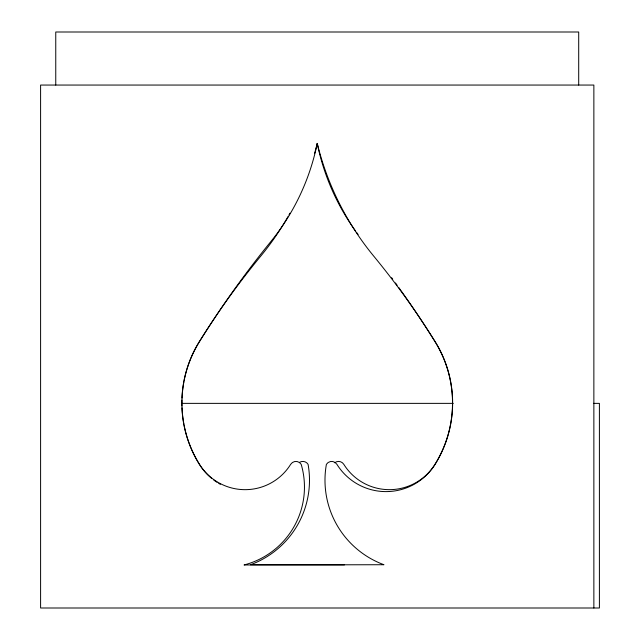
<?xml version="1.0" encoding="UTF-8"?>
<svg xmlns="http://www.w3.org/2000/svg" width="640" height="640" viewBox="0 0 640 640"><rect width="100%" height="100%" fill="white"/><g stroke="black" fill="none" stroke-linecap="round" stroke-linejoin="round"><path stroke-width="0.96" d="M181.552 403.368L453.296 403.368M593.4 403.368L599.4 403.368L599.4 608L40.6 608L40.6 85.056L593.864 85.056L593.864 608M344.456 564.888L250.528 564.728A90.08 90.08 0 0 0 308.08 464.336A6.192 6.192 0 0 0 299.808 462.192M578.704 85.056L578.704 32L55.76 32L55.76 85.056M184.016 425.36A116.16 116.16 0 0 0 199.368 464.336A57.824 57.824 0 0 0 211.528 478.272M183.832 424.4A116.16 116.16 0 0 1 181.944 407.864M181.872 405.904A116.16 116.16 0 0 1 181.872 400.032M181.944 398.072A116.16 116.16 0 0 1 183.832 381.544M184.016 380.584A116.16 116.16 0 0 1 199.368 341.6A796.448 796.448 0 0 1 260.728 256.144A283.664 283.664 0 0 0 288.048 216.544M220.384 484.336A57.824 57.824 0 0 1 218.696 483.36M217.032 482.32A57.824 57.824 0 0 1 213.824 480.088M334.672 462.776A6.192 6.192 0 0 1 343.808 464.336A53.688 53.688 0 0 0 434.976 464.336A116.16 116.16 0 0 0 434.976 341.6A975.696 975.696 0 0 0 400.92 290.52M391.632 277.72A975.696 975.696 0 0 1 392.736 279.216M395.48 282.968A975.696 975.696 0 0 1 397.12 285.232M398.752 287.496A975.696 975.696 0 0 1 400.376 289.76M358.088 234.472A228.032 228.032 0 0 1 356.456 232.264M355.384 230.776A228.032 228.032 0 0 1 317.232 143.408A228.032 228.032 0 0 1 270.752 241.68A975.696 975.696 0 0 0 199.488 341.6A116.16 116.16 0 0 0 199.488 464.336A53.688 53.688 0 0 0 290.664 464.336A6.192 6.192 0 0 1 301.184 464.336A80.464 80.464 0 0 1 244.048 564.968L383.944 564.728A90.08 90.08 0 0 1 326.392 464.336A6.192 6.192 0 0 1 336.912 464.336A57.824 57.824 0 0 0 435.096 464.336A116.16 116.16 0 0 0 435.096 341.6A796.448 796.448 0 0 0 373.744 256.144A283.664 283.664 0 0 1 317.232 143.408A283.664 283.664 0 0 1 314.52 153.656M289.936 213.184A283.664 283.664 0 0 1 289 214.872"/></g></svg>
